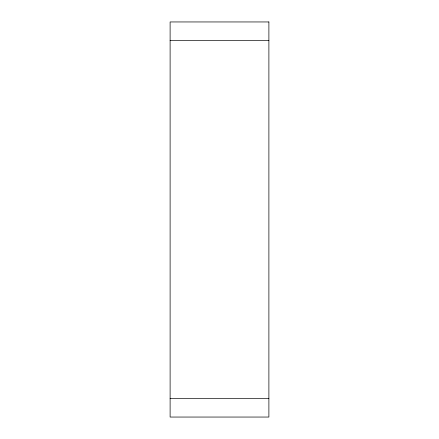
<?xml version="1.0" encoding="UTF-8"?>
<svg xmlns="http://www.w3.org/2000/svg" width="439" height="439" viewBox="0 0 439 439"><rect width="100%" height="100%" fill="white"/><g stroke="black" fill="none" stroke-linecap="round" stroke-linejoin="round"><path stroke-width="0.66" d="M170.112 40.47L268.887 40.47M170.112 398.53L268.887 398.53M268.887 21.95L170.112 21.95L170.112 417.05L268.887 417.05L268.887 21.95"/></g></svg>
